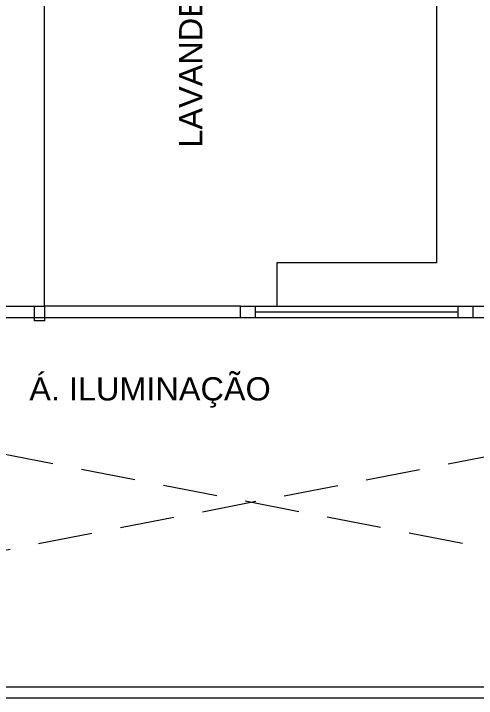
# Model space of a CAD drawing. Header units: millimetres. Extents: x 586.5 to 618.3, y 239.1 to 272.6.
# Drawn here: x 597.241 to 598.835, y 256.415 to 258.773 of the extents above; entities that cross this region are included whole.
import ezdxf

# ---------------------------------------------------------------- set-up
doc = ezdxf.new("R2010")
doc.units = ezdxf.units.MM
doc.header["$LTSCALE"] = 75
doc.linetypes.add('HIDDEN', pattern=[0.375, 0.25, -0.125])
for name, color, linetype, lineweight in [('A Arquitetura LRZ', 252, 'Continuous', 9), ('A Cumbuca LRZ', 254, 'HIDDEN', 9), ('A Esquadrias LRZ', 252, 'Continuous', 9), ('A Projeção LRZ', 253, 'HIDDEN', 9)]:
    doc.layers.add(name, color=color, linetype=linetype, lineweight=lineweight)
doc.styles.add('R80', font='arial.ttf')

msp = doc.modelspace()

# ---------------------------------------------------------------- linework, layer by layer
at = {"layer": 'A Arquitetura LRZ'}
for p, q in [((597.3475, 257.7654), (597.3475, 260.2604)), ((598.6975, 260.2604), (598.6975, 257.9154)), ((598.6975, 257.9154), (598.1475, 257.9154)), ((598.1475, 257.9154), (598.1475, 257.7654)), ((597.1175, 257.7654), (597.3475, 257.7654)), ((598.8225, 257.7654), (601.3475, 257.7654)), ((601.3475, 256.4154), (594.7465, 256.4154))]:
    msp.add_line(p, q, dxfattribs=at)
at = {"layer": 'A Esquadrias LRZ'}
for p, q in [((597.3125, 257.7154), (597.3125, 257.7654)), ((598.0225, 257.7654), (597.3475, 257.7654)), ((597.3475, 257.7654), (597.3475, 257.7154)), ((598.0225, 257.7254), (598.0225, 257.7654)), ((598.0225, 257.7654), (598.8225, 257.7654)), ((598.0225, 257.7254), (598.0225, 257.7654)), ((598.0225, 257.7654), (598.0725, 257.7654)), ((598.0725, 257.7654), (598.0725, 257.7254)), ((598.7725, 257.7254), (598.7725, 257.7654)), ((598.7725, 257.7654), (598.8225, 257.7654)), ((598.8225, 257.7654), (598.8225, 257.7254)), ((598.8225, 257.7654), (598.8225, 257.7254)), ((598.7725, 257.7454), (598.0725, 257.7454)), ((597.3475, 257.7154), (597.3125, 257.7154)), ((598.8225, 257.7254), (598.0225, 257.7254)), ((598.0725, 257.7254), (598.0225, 257.7254)), ((598.8225, 257.7254), (598.7725, 257.7254))]:
    msp.add_line(p, q, dxfattribs=at)
at = {"layer": 'A Projeção LRZ'}
for p, q in [((601.3275, 257.7254), (594.7865, 257.7254)), ((594.7865, 256.4554), (601.3275, 256.4554))]:
    msp.add_line(p, q, dxfattribs=at)
at = {"layer": 'A Projeção LRZ', "ltscale": 0.01}
for p, q in [((594.7865, 256.4554), (601.3275, 257.7254)), ((601.3275, 256.4554), (594.7865, 257.7254))]:
    msp.add_line(p, q, dxfattribs=at)

# ---------------------------------------------------------------- texts
at = {"layer": 'A Cumbuca LRZ', "style": 'R80'}
msp.add_text('LAVANDERIA IV', height=0.08, rotation=90, dxfattribs=at).set_placement((597.8909, 258.3118))
msp.add_text('Á. ILUMINAÇÃO', height=0.08, dxfattribs=at).set_placement((597.2947, 257.4411))

doc.saveas('drawing.dxf')
